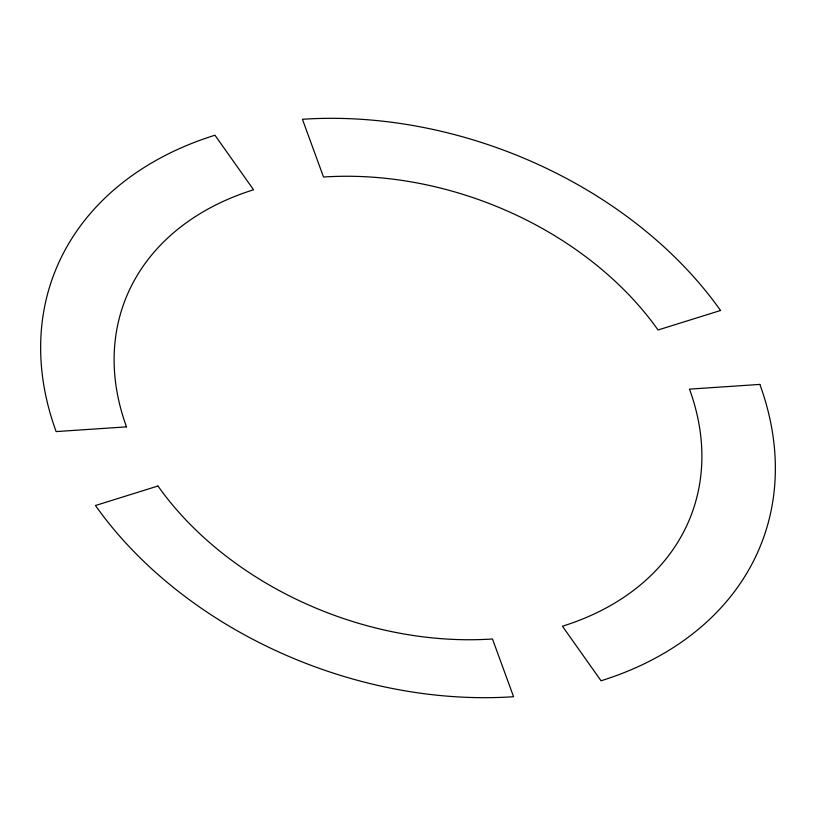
<?xml version="1.0" encoding="UTF-8"?>
<svg xmlns="http://www.w3.org/2000/svg" width="816" height="816" viewBox="0 0 816 816"><rect width="100%" height="100%" fill="white"/><g stroke="black" fill="none" stroke-linecap="round" stroke-linejoin="round"><path stroke-width="1.22" d="M157.957 486.01L95.452 505.512A378.481 274.992 20.5 0 0 513.58 696.721L492.466 638.979A302.787 219.994 20.5 0 1 157.957 486.01M720.548 310.488L658.043 329.99A302.787 219.994 20.5 0 0 323.534 177.021L302.42 119.279A378.481 274.992 20.5 0 1 720.548 310.488M126.511 426.87L56.141 431.582A378.481 274.992 20.5 0 1 214.955 135.221L253.562 189.781A302.787 219.994 20.5 0 0 126.511 426.87M759.859 384.418L689.489 389.13A302.787 219.994 20.5 0 1 562.438 626.219L601.045 680.779A378.481 274.992 20.5 0 0 759.859 384.418"/></g></svg>
